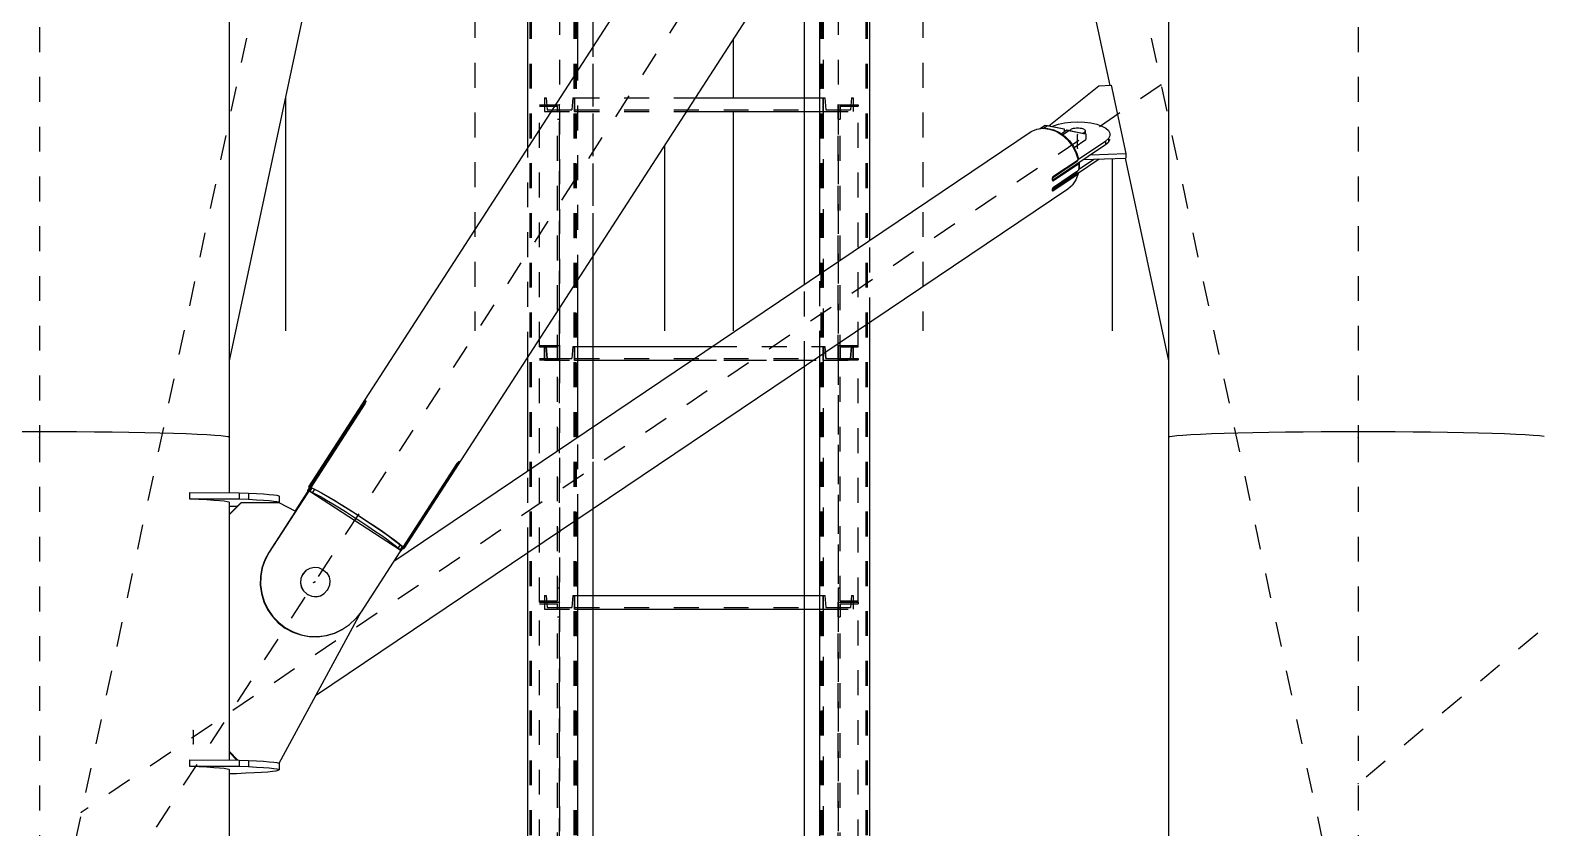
# Model space of a CAD drawing. Header units: millimetres. Extents: x 149919 to 150445, y 136651 to 136866.
# Drawn here: x 150370.78 to 150376.85, y 136775.7 to 136778.9 of the extents above; entities that cross this region are included whole.
import ezdxf

# ---------------------------------------------------------------- set-up
doc = ezdxf.new("R2010")
doc.units = ezdxf.units.MM
doc.header["$LTSCALE"] = 0.25
for name, pattern in [('CENTER', [50.8, 31.75, -6.35, 6.35, -6.35]), ('XKITLINE00', [0]), ('XKITLINE02', [4, 2, -2]), ('XKITLINE03', [6, 3, -1, 1, -1])]:
    doc.linetypes.add(name, pattern=pattern)

# ---------------------------------------------------------------- blocks, each defined once
blk = doc.blocks.new('çatıı')
at = {"color": 8, "linetype": 'CENTER'}
for p, q in [((22900, 14354.32), (22900, 12689.51)), ((23430, 14354.32), (23430, 12689.51)), ((25173.61, 14010.27), (23430, 12550.27)), ((23075, 13540.01), (23075, 12732.33)), ((23255, 13540.01), (23255, 12732.33)), ((23075, 13280.27), (22900, 12460.27)), ((23430, 13280.27), (22900, 12460.27)), ((23255, 13280.27), (23430, 12460.27)), ((23350.86, 12831.09), (22916.72, 12538.65)), ((23317.18, 12805.64), (23317.18, 12811.16)), ((22900, 12689.51), (22900, 11020.27)), ((23430, 12689.51), (23430, 11020.27)), ((23010.76, 12631.35), (23010.16, 12631.02)), ((22961.71, 12571.71), (22961.71, 12566.2))]:
    blk.add_line(p, q, dxfattribs=at)
at = {"color": 116, "linetype": 'XKITLINE02', "true_color": 0x136734}
for p, q in [((23097.15, 12049.63), (23097.15, 13721.24)), ((23097.69, 12049.63), (23097.68, 13721.24)), ((23114.92, 12049.63), (23114.92, 13721.24)), ((23115, 12049.63), (23115, 13721.24)), ((23115, 12049.57), (23115, 13721.24)), ((23115.45, 12049.63), (23115.45, 13721.24)), ((23115.85, 12049.57), (23115.85, 13721.24)), ((23115.85, 12049.57), (23115.85, 13721.24)), ((23122.5, 12049.57), (23122.5, 13721.24)), ((23214.13, 12049.6), (23214.13, 13721.24)), ((23214.53, 12049.63), (23214.53, 13721.24)), ((23214.98, 12049.6), (23214.98, 13721.24)), ((23215.07, 12049.63), (23215.06, 13721.24)), ((23232.3, 12049.63), (23232.3, 13721.24)), ((23232.83, 12049.63), (23232.83, 13721.24)), ((23122.5, 12762.45), (23122.5, 13303.02)), ((23122.5, 12762.45), (23122.5, 12846.61)), ((23116.3, 12752.86), (23116.3, 12837.02)), ((23101, 12725.85), (23101, 12823.17)), ((23101, 12823.17), (23109, 12823.17)), ((23101, 12725.85), (23101, 12822.59)), ((23101, 12822.59), (23108.2, 12822.59)), ((23103, 12825.92), (23103.68, 12825.92)), ((23103, 12825.92), (23103, 12820.42)), ((23103, 12825.92), (23103, 12820.42)), ((23103, 12820.42), (23115, 12820.42)), ((23103.68, 12825.92), (23104.07, 12821.12)), ((23103.68, 12825.92), (23104.07, 12821.12)), ((23104.07, 12821.12), (23113.94, 12821.12)), ((23108.2, 12720.61), (23108.2, 12822.59)), ((23109, 12720.61), (23109, 12823.17)), ((23114.32, 12825.92), (23113.94, 12821.12)), ((23114.32, 12825.92), (23113.94, 12821.12)), ((23114.32, 12825.92), (23115, 12825.92)), ((23115, 12820.42), (23115, 12825.92)), ((23115, 12825.92), (23163.52, 12825.92)), ((23115, 12825.92), (23115, 12820.42)), ((23115, 12825.92), (23115, 12820.42)), ((23115, 12821.12), (23214.98, 12821.12)), ((23115, 12820.42), (23159.97, 12820.42)), ((23207.48, 12825.92), (23214.98, 12825.92)), ((23207.48, 12820.42), (23214.98, 12820.42)), ((23214.98, 12820.42), (23214.98, 12825.92)), ((23214.98, 12825.92), (23214.98, 12820.42)), ((23214.98, 12825.92), (23215.66, 12825.92)), ((23214.98, 12825.92), (23214.98, 12820.42)), ((23214.98, 12820.42), (23226.98, 12820.42)), ((23215.66, 12825.92), (23216.05, 12821.12)), ((23215.66, 12825.92), (23216.05, 12821.12)), ((23216.05, 12821.12), (23225.92, 12821.12)), ((23220.98, 12817.35), (23220.98, 12823.17)), ((23220.98, 12823.17), (23228.98, 12823.17)), ((23220.98, 12720.61), (23220.98, 12821.12)), ((23221.78, 12822.59), (23221.78, 12817.35)), ((23221.78, 12822.59), (23228.98, 12822.59)), ((23221.78, 12720.61), (23221.78, 12822.59)), ((23226.3, 12825.92), (23225.92, 12821.12)), ((23226.3, 12825.92), (23225.92, 12821.12)), ((23226.3, 12825.92), (23226.98, 12825.92)), ((23226.98, 12825.92), (23226.98, 12820.42)), ((23226.98, 12825.92), (23226.98, 12820.42)), ((23228.98, 12823.17), (23228.98, 12822.59)), ((23228.98, 12725.85), (23228.98, 12823.17)), ((23108.2, 12817.35), (23109, 12817.35)), ((23220.98, 12817.35), (23221.78, 12817.35)), ((23096.3, 12721.92), (23096.3, 12806.07)), ((23233.68, 12735.71), (23233.68, 12768.61)), ((23213.68, 12722.23), (23213.68, 12755.13)), ((23207.48, 12718.06), (23207.48, 12750.96)), ((23101, 12726.43), (23109, 12726.43)), ((23101, 12725.85), (23108.2, 12725.85)), ((23103, 12725.92), (23103.68, 12725.92)), ((23103, 12725.92), (23103, 12720.42)), ((23103, 12720.42), (23103, 12725.92)), ((23103.68, 12725.92), (23104.07, 12721.12)), ((23104.07, 12721.12), (23103.68, 12725.92)), ((23108.2, 12623.75), (23108.2, 12726.42)), ((23108.2, 12726.42), (23109, 12726.42)), ((23109, 12726.43), (23109, 12720.61)), ((23109, 12623.17), (23109, 12726.42)), ((23114.32, 12725.92), (23113.94, 12721.12)), ((23114.32, 12725.92), (23113.94, 12721.12)), ((23114.32, 12725.92), (23115, 12725.92)), ((23115, 12720.42), (23115, 12725.92)), ((23115, 12725.92), (23122.5, 12725.92)), ((23115, 12725.92), (23115, 12720.42)), ((23115, 12725.92), (23115, 12720.42)), ((23170.31, 12725.92), (23214.98, 12725.92)), ((23214.98, 12720.42), (23214.98, 12725.92)), ((23214.98, 12720.42), (23214.98, 12725.92)), ((23214.98, 12725.92), (23215.66, 12725.92)), ((23214.98, 12725.92), (23214.98, 12720.42)), ((23216.05, 12721.12), (23215.66, 12725.92)), ((23215.66, 12725.92), (23216.05, 12721.12)), ((23220.98, 12726.43), (23228.98, 12726.43)), ((23220.98, 12726.42), (23220.98, 12720.62)), ((23220.98, 12726.42), (23221.78, 12726.42)), ((23220.98, 12726.42), (23220.98, 12628.97)), ((23221.78, 12726.42), (23221.78, 12721.2)), ((23221.78, 12623.75), (23221.78, 12726.42)), ((23221.78, 12725.85), (23228.98, 12725.85)), ((23225.92, 12721.12), (23226.3, 12725.92)), ((23226.3, 12725.92), (23225.92, 12721.12)), ((23226.3, 12725.92), (23226.98, 12725.92)), ((23226.98, 12720.42), (23226.98, 12725.92)), ((23226.98, 12725.92), (23226.98, 12720.42)), ((23101, 12623.17), (23101, 12721.2)), ((23101, 12721.2), (23108.2, 12721.2)), ((23101, 12720.62), (23109, 12720.62)), ((23103, 12720.42), (23115, 12720.42)), ((23104.07, 12721.12), (23113.94, 12721.12)), ((23108.2, 12720.61), (23109, 12720.61)), ((23115, 12721.12), (23214.98, 12721.12)), ((23115, 12720.42), (23122.5, 12720.42)), ((23162.15, 12720.42), (23214.98, 12720.42)), ((23214.98, 12720.42), (23226.98, 12720.42)), ((23216.05, 12721.12), (23225.92, 12721.12)), ((23220.98, 12720.62), (23228.98, 12720.62)), ((23220.98, 12720.62), (23220.98, 12623.17)), ((23220.98, 12720.61), (23221.78, 12720.61)), ((23221.78, 12721.2), (23228.98, 12721.2)), ((23228.98, 12721.2), (23228.98, 12720.62)), ((23228.98, 12623.17), (23228.98, 12721.2)), ((23122.5, 12660.82), (23122.5, 12693.72)), ((23116.3, 12656.64), (23116.3, 12689.54)), ((23096.3, 12643.17), (23096.3, 12676.07)), ((23103, 12625.92), (23103.68, 12625.92)), ((23103, 12625.92), (23103, 12620.42)), ((23103, 12625.92), (23103, 12620.42)), ((23103.68, 12625.92), (23104.07, 12621.12)), ((23103.68, 12625.92), (23104.07, 12621.12)), ((23108.2, 12628.97), (23109, 12628.97)), ((23114.32, 12625.92), (23113.94, 12621.12)), ((23114.32, 12625.92), (23113.94, 12621.12)), ((23114.32, 12625.92), (23115, 12625.92)), ((23115, 12620.42), (23115, 12625.92)), ((23115, 12625.92), (23122.5, 12625.92)), ((23115, 12625.92), (23115, 12620.42)), ((23115, 12625.92), (23115, 12620.42)), ((23207.48, 12625.92), (23214.98, 12625.92)), ((23214.98, 12620.42), (23214.98, 12625.92)), ((23214.98, 12625.92), (23214.98, 12620.42)), ((23214.98, 12625.92), (23215.66, 12625.92)), ((23214.98, 12625.92), (23214.98, 12620.42)), ((23215.66, 12625.92), (23216.05, 12621.12)), ((23215.66, 12625.92), (23216.05, 12621.12)), ((23220.98, 12628.97), (23220.98, 12623.17)), ((23220.98, 12628.97), (23221.78, 12628.97)), ((23226.3, 12625.92), (23225.92, 12621.12)), ((23226.3, 12625.92), (23225.92, 12621.12)), ((23226.3, 12625.92), (23226.98, 12625.92)), ((23226.98, 12625.92), (23226.98, 12620.42)), ((23226.98, 12625.92), (23226.98, 12620.42)), ((23101, 12623.75), (23108.2, 12623.75)), ((23101, 12623.17), (23109, 12623.17)), ((23101, 12525.85), (23101, 12623.17)), ((23101, 12623.17), (23109, 12623.17)), ((23101, 12622.59), (23108.2, 12622.59)), ((23103, 12620.42), (23115, 12620.42)), ((23104.07, 12621.12), (23113.94, 12621.12)), ((23108.2, 12520.61), (23108.2, 12622.59)), ((23109, 12520.61), (23109, 12623.17)), ((23115, 12621.12), (23214.98, 12621.12)), ((23115, 12620.42), (23122.5, 12620.42)), ((23207.48, 12620.42), (23214.98, 12620.42)), ((23214.98, 12620.42), (23226.98, 12620.42)), ((23216.05, 12621.12), (23225.92, 12621.12)), ((23220.98, 12623.17), (23228.98, 12623.17)), ((23220.98, 12617.35), (23220.98, 12623.17)), ((23220.98, 12623.17), (23228.98, 12623.17)), ((23220.98, 12520.61), (23220.98, 12621.12)), ((23221.78, 12623.75), (23228.98, 12623.75)), ((23221.78, 12622.59), (23221.78, 12617.35)), ((23221.78, 12622.59), (23228.98, 12622.59)), ((23221.78, 12520.61), (23221.78, 12622.59)), ((23228.98, 12623.17), (23228.98, 12622.59)), ((23228.98, 12525.85), (23228.98, 12623.17)), ((23108.2, 12617.35), (23109, 12617.35)), ((23220.98, 12617.35), (23221.78, 12617.35))]:
    blk.add_line(p, q, dxfattribs=at)
at = {"color": 1, "linetype": 'XKITLINE03'}
for p, q in [((23109, 13721.24), (23109, 12049.63)), ((23122.5, 12049.57), (23122.5, 13721.24)), ((23214.98, 13721.24), (23214.98, 12049.6)), ((23220.98, 13721.24), (23220.98, 12049.63)), ((23109, 12726.43), (23109, 12823.17)), ((23115, 12820.42), (23214.98, 12820.42)), ((23115, 12820.42), (23115, 12820.42)), ((23214.98, 12820.42), (23214.98, 12820.42)), ((23220.98, 12823.17), (23220.98, 12726.43)), ((23109, 12623.17), (23109, 12720.62)), ((23115, 12720.42), (23214.98, 12720.42)), ((23115, 12720.42), (23115, 12720.42)), ((23214.98, 12720.42), (23214.98, 12720.42)), ((23220.98, 12720.62), (23220.98, 12623.17)), ((23109, 12526.43), (23109, 12623.17)), ((23115, 12620.42), (23214.98, 12620.42)), ((23115, 12620.42), (23115, 12620.42)), ((23214.98, 12620.42), (23214.98, 12620.42)), ((23220.98, 12623.17), (23220.98, 12526.43))]:
    blk.add_line(p, q, dxfattribs=at)
at = {"color": 7, "linetype": 'XKITLINE00'}
for p, q in [((23096.3, 12806.07), (23096.3, 13257.5)), ((23116.3, 12837.02), (23116.3, 13257.5)), ((23122.5, 12846.61), (23122.5, 13257.5)), ((23233.68, 12768.61), (23233.68, 12934.47)), ((23213.68, 12755.13), (23213.68, 12903.53)), ((23207.48, 12750.96), (23207.48, 12893.93)), ((23159.97, 12820.42), (23207.48, 12820.42)), ((23163.52, 12825.92), (23207.48, 12825.92)), ((23122.5, 12693.72), (23122.5, 12762.45)), ((23116.3, 12689.54), (23116.3, 12752.86)), ((23233.68, 12483.11), (23233.68, 12735.71)), ((23122.5, 12725.92), (23170.31, 12725.92)), ((23096.3, 12676.07), (23096.3, 12721.92)), ((23122.5, 12720.42), (23162.15, 12720.42)), ((23207.48, 12483.11), (23207.48, 12718.06)), ((23213.68, 12483.11), (23213.68, 12722.23)), ((23116.3, 12483.11), (23116.3, 12656.64)), ((23122.5, 12483.11), (23122.5, 12660.82)), ((23096.3, 12483.11), (23096.3, 12643.17)), ((23122.5, 12625.92), (23207.48, 12625.92)), ((23122.5, 12620.42), (23207.48, 12620.42))]:
    blk.add_line(p, q, dxfattribs=at)
at = {"color": 8, "linetype": 'XKITLINE00'}
for p, q in [((22976.2, 13243.67), (22976.2, 12689.51)), ((23283.37, 13095.5), (23008.1, 12669.61)), ((23321.7, 13070.64), (23046.42, 12644.75)), ((23353.8, 13075.07), (23353.8, 12689.51)), ((23006.05, 12860.15), (22976.2, 12720.25)), ((23323.94, 12860.15), (23330.17, 12830.94)), ((23178.8, 12849.55), (23178.8, 12825.92)), ((23305.69, 12814.67), (23325.75, 12830.8)), ((23325.75, 12830.8), (23330.73, 12830.96)), ((23330.73, 12830.96), (23336.58, 12803.53)), ((22998.8, 12826.15), (22998.8, 12732.33)), ((23178.8, 12820.42), (23178.8, 12732.33)), ((23301.96, 12813.47), (23304.22, 12814.99)), ((23303.4, 12813.66), (23305.08, 12814.79)), ((23304.22, 12814.99), (23311.02, 12813.6)), ((23304.22, 12814.99), (23305.08, 12814.79)), ((23305.08, 12814.79), (23311.89, 12813.4)), ((23307.05, 12814.39), (23307.49, 12814.63)), ((23307.49, 12814.63), (23309.54, 12815.34)), ((23309.54, 12815.34), (23311.91, 12815.88)), ((23311.91, 12815.88), (23314.52, 12816.2)), ((23314.52, 12816.2), (23317.25, 12816.31)), ((23317.25, 12816.31), (23319.97, 12816.19)), ((23319.97, 12816.19), (23322.57, 12815.86)), ((23322.57, 12815.86), (23324.94, 12815.31)), ((23324.94, 12815.31), (23326.96, 12814.59)), ((23326.96, 12814.59), (23328.56, 12813.71)), ((23042.36, 12639.74), (23298.59, 12812.33)), ((23298.59, 12812.33), (23300.83, 12813.31)), ((23300.83, 12813.31), (23303.32, 12813.67)), ((23303.32, 12813.67), (23305.94, 12813.38)), ((23304.25, 12813.56), (23305.27, 12813.56)), ((23305.27, 12813.56), (23307.62, 12813.02)), ((23305.94, 12813.38), (23308.56, 12812.46)), ((23307.62, 12813.02), (23309.91, 12811.98)), ((23308.56, 12812.46), (23311.05, 12810.96)), ((23309.91, 12811.98), (23311.18, 12811.1)), ((23310.61, 12811.5), (23312.85, 12813.01)), ((23311.02, 12813.6), (23311.02, 12813.58)), ((23311.02, 12813.6), (23311.89, 12813.4)), ((23311.05, 12810.96), (23313.29, 12808.95)), ((23311.15, 12811.12), (23311.19, 12811.11)), ((23311.19, 12811.11), (23313.72, 12812.81)), ((23311.19, 12811.11), (23311.19, 12811.09)), ((23311.19, 12811.09), (23312.06, 12810.49)), ((23311.89, 12813.4), (23311.89, 12812.36)), ((23312.06, 12810.49), (23313.98, 12808.61)), ((23312.85, 12813.01), (23319.66, 12811.62)), ((23312.85, 12813.01), (23313.72, 12812.81)), ((23313.29, 12808.95), (23315.16, 12806.54)), ((23313.72, 12812.81), (23320.52, 12811.42)), ((23313.98, 12808.61), (23315.57, 12806.41)), ((23314.13, 12812.85), (23314.11, 12812.73)), ((23314.28, 12813.05), (23314.13, 12812.85)), ((23314.28, 12813.05), (23314.51, 12813.25)), ((23314.51, 12813.25), (23314.82, 12813.42)), ((23314.82, 12813.42), (23315.2, 12813.57)), ((23315.2, 12813.57), (23315.65, 12813.69)), ((23315.65, 12813.69), (23316.14, 12813.78)), ((23315.81, 12805.94), (23320.52, 12809.12)), ((23316.14, 12813.78), (23316.66, 12813.83)), ((23316.66, 12813.83), (23317.2, 12813.85)), ((23317.2, 12813.85), (23317.74, 12813.83)), ((23317.4, 12801.09), (23328.5, 12808.56)), ((23317.74, 12813.83), (23318.26, 12813.77)), ((23318.26, 12813.77), (23318.75, 12813.68)), ((23318.75, 12813.68), (23319.19, 12813.56)), ((23319.17, 12811.69), (23319.55, 12811.84)), ((23319.19, 12813.56), (23319.57, 12813.41)), ((23319.55, 12811.84), (23319.86, 12812.02)), ((23319.57, 12813.41), (23319.88, 12813.24)), ((23319.66, 12811.62), (23319.66, 12811.59)), ((23319.66, 12811.62), (23320.52, 12811.42)), ((23319.86, 12812.02), (23320.09, 12812.21)), ((23319.86, 12812.02), (23319.86, 12811.55)), ((23319.88, 12813.24), (23320.1, 12813.04)), ((23320.23, 12812.41), (23320.09, 12812.21)), ((23320.1, 12813.04), (23320.24, 12812.84)), ((23320.23, 12811.68), (23320.11, 12811.5)), ((23320.23, 12811.68), (23320.11, 12811.5)), ((23320.28, 12812.63), (23320.23, 12812.41)), ((23320.28, 12811.89), (23320.23, 12811.68)), ((23320.28, 12811.89), (23320.23, 12811.68)), ((23320.24, 12812.84), (23320.28, 12812.63)), ((23320.28, 12812.63), (23320.28, 12811.89)), ((23320.28, 12811.89), (23320.28, 12811.47)), ((23320.52, 12811.42), (23320.52, 12809.12)), ((23328.5, 12808.56), (23329.62, 12809.54)), ((23328.5, 12808.56), (23328.5, 12807.18)), ((23328.5, 12807.18), (23329.62, 12808.17)), ((23328.56, 12813.71), (23329.66, 12812.73)), ((23330.21, 12810.6), (23329.62, 12809.54)), ((23329.62, 12809.54), (23329.62, 12808.17)), ((23330.21, 12809.22), (23329.62, 12808.17)), ((23329.66, 12812.73), (23330.22, 12811.67)), ((23330.22, 12811.67), (23330.21, 12810.6)), ((23151.2, 12806.85), (23151.2, 12732.33)), ((23307.17, 12792.82), (23328.5, 12807.18)), ((23315.16, 12806.54), (23316.56, 12803.83)), ((23315.57, 12806.41), (23316.79, 12804)), ((23316.56, 12803.84), (23316.79, 12804)), ((23316.56, 12803.83), (23317.41, 12801.04)), ((23316.79, 12804), (23317.57, 12801.46)), ((23322.37, 12803.06), (23336.58, 12803.53)), ((23336.58, 12803.53), (23336.58, 12801.69)), ((23307.17, 12793.78), (23317.25, 12800.57)), ((23307.17, 12789.1), (23317.25, 12795.89)), ((23307.33, 12794.25), (23317.41, 12801.04)), ((23307.51, 12792.65), (23317.59, 12799.44)), ((23307.51, 12790.07), (23317.59, 12796.87)), ((23317.25, 12795.89), (23317.03, 12795.52)), ((23317.12, 12800.85), (23317.25, 12800.57)), ((23317.15, 12799.54), (23317.59, 12799.44)), ((23317.15, 12799.54), (23317.32, 12799.5)), ((23317.25, 12795.47), (23325.96, 12801.34)), ((23317.25, 12800.94), (23317.25, 12800.57)), ((23317.25, 12795.89), (23317.25, 12795.47)), ((23317.32, 12799.5), (23317.82, 12799.84)), ((23317.33, 12801.31), (23317.57, 12801.46)), ((23317.59, 12799.44), (23317.73, 12798.12)), ((23317.73, 12798.12), (23317.59, 12796.87)), ((23317.62, 12797.1), (23323.81, 12801.27)), ((23317.62, 12797.13), (23317.82, 12797.27)), ((23317.63, 12799.03), (23317.87, 12799.19)), ((23317.66, 12799.88), (23317.82, 12799.84)), ((23317.69, 12797.78), (23317.87, 12797.9)), ((23317.82, 12799.84), (23317.87, 12799.19)), ((23317.87, 12797.9), (23317.82, 12797.27)), ((23317.87, 12799.19), (23317.89, 12798.54)), ((23317.89, 12798.54), (23317.87, 12797.9)), ((23319.5, 12801.13), (23336.58, 12801.69)), ((23331.2, 12801.51), (23331.2, 12732.33)), ((23336.42, 12801.68), (23353.8, 12720.25)), ((23307.03, 12793.68), (23306.99, 12793.42)), ((23306.99, 12793.42), (23307, 12793.16)), ((23307, 12788.77), (23317.03, 12795.52)), ((23307, 12793.16), (23307.04, 12792.93)), ((23307.11, 12793.93), (23307.03, 12793.68)), ((23307.04, 12792.93), (23307.13, 12792.74)), ((23307.08, 12792.84), (23307.17, 12792.82)), ((23307.1, 12793.92), (23307.17, 12793.78)), ((23307.22, 12794.1), (23307.11, 12793.93)), ((23307.13, 12792.74), (23307.24, 12792.63)), ((23307.24, 12789.76), (23307.13, 12789.52)), ((23307.14, 12792.73), (23307.51, 12792.65)), ((23307.17, 12793.78), (23307.17, 12792.82)), ((23307.33, 12794.25), (23307.22, 12794.1)), ((23307.24, 12792.63), (23307.37, 12792.6)), ((23307.37, 12789.95), (23307.24, 12789.76)), ((23307.33, 12788.55), (23317.41, 12795.34)), ((23307.37, 12792.6), (23307.51, 12792.65)), ((23307.37, 12789.95), (23307.51, 12790.07)), ((23313.29, 12789.33), (23315.16, 12790.89)), ((23316.56, 12792.94), (23315.16, 12790.89)), ((23317.41, 12795.34), (23316.56, 12792.94)), ((23316.93, 12795.46), (23317.41, 12795.34)), ((23316.93, 12795.46), (23317.06, 12795.42)), ((23317.03, 12795.52), (23317.25, 12795.47)), ((23317.06, 12795.42), (23317.17, 12795.49)), ((23317.53, 12795.66), (23317.42, 12795.35)), ((23010.91, 12585.65), (23313.29, 12789.33)), ((23307.17, 12789.1), (23306.99, 12788.81)), ((23307, 12789.02), (23306.99, 12788.8)), ((23306.99, 12788.8), (23307.03, 12788.63)), ((23307.04, 12789.27), (23307, 12789.02)), ((23307.03, 12788.63), (23307.1, 12788.53)), ((23307.13, 12789.52), (23307.04, 12789.27)), ((23307.04, 12788.62), (23307.33, 12788.55)), ((23307.11, 12788.52), (23307.22, 12788.51)), ((23307.17, 12789.61), (23307.17, 12789.1)), ((23307.22, 12788.51), (23307.33, 12788.55)), ((23030.66, 12702.78), (22992.17, 12643.24)), ((23030.15, 12703.1), (23008.47, 12669.56)), ((23030.74, 12702.89), (23009.06, 12669.35)), ((23030.35, 12703.39), (23030.15, 12703.1)), ((23030.15, 12703.1), (23030.65, 12702.78)), ((23030.54, 12703.66), (23030.35, 12703.39)), ((23030.35, 12703.39), (23030.85, 12703.07)), ((23030.72, 12703.89), (23030.54, 12703.66)), ((23030.87, 12704.07), (23030.72, 12703.89)), ((23030.92, 12703.19), (23030.74, 12702.89)), ((23030.87, 12704.07), (23030.99, 12704.18)), ((23031.06, 12703.48), (23030.92, 12703.19)), ((23031, 12704.18), (23031.1, 12704.18)), ((23031.15, 12703.74), (23031.06, 12703.48)), ((23031.1, 12704.18), (23031.17, 12704.1)), ((23031.19, 12703.95), (23031.15, 12703.74)), ((23031.17, 12704.1), (23031.19, 12703.95)), ((22892.53, 12691.81), (22900, 12691.82)), ((22900, 12691.82), (22907.46, 12691.81)), ((22907.46, 12691.81), (22914.86, 12691.77)), ((22907.46, 12691.8), (22914.86, 12691.77)), ((22914.86, 12691.77), (22922.12, 12691.72)), ((22914.86, 12691.77), (22922.12, 12691.71)), ((22922.12, 12691.72), (22929.16, 12691.64)), ((22922.12, 12691.71), (22929.16, 12691.64)), ((22929.16, 12691.64), (22935.92, 12691.54)), ((22929.16, 12691.64), (22935.92, 12691.54)), ((22935.92, 12691.54), (22942.33, 12691.43)), ((22935.92, 12691.54), (22942.33, 12691.43)), ((22942.33, 12691.43), (22948.34, 12691.29)), ((22942.33, 12691.43), (22948.34, 12691.29)), ((22948.34, 12691.29), (22953.88, 12691.14)), ((22948.34, 12691.29), (22953.88, 12691.14)), ((22953.88, 12691.14), (22958.9, 12690.97)), ((22953.88, 12691.14), (22958.9, 12690.97)), ((22958.9, 12690.97), (22963.35, 12690.79)), ((22958.9, 12690.97), (22963.35, 12690.79)), ((22963.35, 12690.79), (22967.2, 12690.6)), ((22963.35, 12690.79), (22967.2, 12690.6)), ((22967.2, 12690.6), (22970.39, 12690.4)), ((22967.2, 12690.6), (22970.39, 12690.39)), ((22970.39, 12690.4), (22972.91, 12690.18)), ((22970.39, 12690.39), (22972.91, 12690.18)), ((22972.91, 12690.18), (22974.73, 12689.96)), ((22974.73, 12689.96), (22975.83, 12689.74)), ((22974.73, 12689.96), (22975.83, 12689.74)), ((22975.83, 12689.74), (22976.2, 12689.51)), ((22975.83, 12689.74), (22976.2, 12689.51)), ((22976.2, 12689.51), (22976.2, 12667.23)), ((23353.8, 12689.51), (23354.16, 12689.74)), ((23353.8, 12689.51), (23354.16, 12689.74)), ((23353.8, 12689.51), (23353.8, 12498.81)), ((23354.16, 12689.74), (23355.26, 12689.96)), ((23354.16, 12689.74), (23355.26, 12689.96)), ((23355.26, 12689.96), (23357.08, 12690.18)), ((23357.08, 12690.18), (23359.6, 12690.4)), ((23357.08, 12690.18), (23359.6, 12690.39)), ((23359.6, 12690.4), (23362.79, 12690.6)), ((23359.6, 12690.39), (23362.79, 12690.6)), ((23362.79, 12690.6), (23366.64, 12690.79)), ((23362.79, 12690.6), (23366.64, 12690.79)), ((23366.64, 12690.79), (23371.09, 12690.97)), ((23366.64, 12690.79), (23371.09, 12690.97)), ((23371.09, 12690.97), (23376.11, 12691.14)), ((23371.09, 12690.97), (23376.11, 12691.14)), ((23376.11, 12691.14), (23381.65, 12691.29)), ((23376.11, 12691.14), (23381.65, 12691.29)), ((23381.65, 12691.29), (23387.66, 12691.43)), ((23381.65, 12691.29), (23387.66, 12691.43)), ((23387.66, 12691.43), (23394.07, 12691.54)), ((23387.66, 12691.43), (23394.07, 12691.54)), ((23394.07, 12691.54), (23400.83, 12691.64)), ((23394.07, 12691.54), (23400.83, 12691.64)), ((23400.83, 12691.64), (23407.88, 12691.72)), ((23400.83, 12691.64), (23407.88, 12691.71)), ((23407.88, 12691.72), (23415.13, 12691.77)), ((23407.88, 12691.71), (23415.13, 12691.77)), ((23415.13, 12691.77), (23422.53, 12691.81)), ((23415.13, 12691.77), (23422.53, 12691.8)), ((23422.53, 12691.81), (23430, 12691.82)), ((23430, 12691.82), (23437.46, 12691.81)), ((23437.46, 12691.81), (23444.86, 12691.77)), ((23437.46, 12691.8), (23444.86, 12691.77)), ((23444.86, 12691.77), (23452.12, 12691.72)), ((23444.86, 12691.77), (23452.12, 12691.71)), ((23452.12, 12691.72), (23459.16, 12691.64)), ((23452.12, 12691.71), (23459.16, 12691.64)), ((23459.16, 12691.64), (23465.92, 12691.54)), ((23459.16, 12691.64), (23465.92, 12691.54)), ((23465.92, 12691.54), (23472.33, 12691.43)), ((23465.92, 12691.54), (23472.33, 12691.43)), ((23472.33, 12691.43), (23478.34, 12691.29)), ((23472.33, 12691.43), (23478.34, 12691.29)), ((23478.34, 12691.29), (23483.88, 12691.14)), ((23478.34, 12691.29), (23483.88, 12691.14)), ((23483.88, 12691.14), (23488.9, 12690.97)), ((23483.88, 12691.14), (23488.9, 12690.97)), ((23488.9, 12690.97), (23493.35, 12690.79)), ((23488.9, 12690.97), (23493.35, 12690.79)), ((23493.35, 12690.79), (23497.2, 12690.6)), ((23493.35, 12690.79), (23497.2, 12690.6)), ((23497.2, 12690.6), (23500.39, 12690.4)), ((23497.2, 12690.6), (23500.39, 12690.39)), ((23500.39, 12690.4), (23502.91, 12690.18)), ((23500.39, 12690.39), (23502.91, 12690.18)), ((23502.91, 12690.18), (23504.73, 12689.96)), ((23067.75, 12678.89), (23046.07, 12645.34)), ((23068.05, 12678.52), (23046.37, 12644.97)), ((23067.67, 12678.76), (23068.05, 12678.52)), ((23067.95, 12679.17), (23067.75, 12678.89)), ((23067.87, 12679.06), (23068.24, 12678.81)), ((23068.15, 12679.42), (23067.95, 12679.17)), ((23068.24, 12678.81), (23068.05, 12678.52)), ((23068.34, 12679.62), (23068.15, 12679.42)), ((23068.41, 12679.1), (23068.24, 12678.81)), ((23068.34, 12679.62), (23068.5, 12679.75)), ((23068.56, 12679.35), (23068.41, 12679.1)), ((23068.5, 12679.75), (23068.63, 12679.81)), ((23068.67, 12679.55), (23068.56, 12679.35)), ((23068.63, 12679.81), (23068.71, 12679.78)), ((23068.74, 12679.69), (23068.67, 12679.55)), ((23068.71, 12679.78), (23068.74, 12679.7)), ((23009.11, 12669.31), (22992.31, 12643.31)), ((23008.52, 12669.34), (23007.71, 12668.08)), ((23008.64, 12669.35), (23007.82, 12668.1)), ((23008.84, 12669.32), (23008.02, 12668.06)), ((23008.1, 12669.61), (23008.16, 12669.38)), ((23008.1, 12669.61), (23008.47, 12669.56)), ((23008.16, 12669.38), (23008.43, 12669.2)), ((23008.47, 12669.56), (23008.97, 12669.23)), ((23008.52, 12669.34), (23008.64, 12669.35)), ((23009.42, 12669.12), (23008.61, 12667.86)), ((23008.64, 12669.35), (23008.84, 12669.32)), ((23008.84, 12669.32), (23008.97, 12669.23)), ((23009.06, 12669.35), (23009.68, 12669.09)), ((23009.06, 12669.35), (23009.42, 12669.12)), ((23009.09, 12669.33), (23009.07, 12669.29)), ((23009.07, 12669.29), (23009.11, 12669.31)), ((23009.11, 12669.31), (23009.42, 12669.11)), ((23009.42, 12669.12), (23010.54, 12668.6)), ((23009.68, 12669.09), (23011.29, 12668.29)), ((23010.54, 12668.6), (23009.73, 12667.35)), ((23010.54, 12668.6), (23012.06, 12667.82)), ((23011.29, 12668.29), (23013.38, 12667.14)), ((22960.29, 12667.26), (22960.29, 12664.76)), ((22960.29, 12667.26), (22980.26, 12667.23)), ((22960.29, 12664.76), (22964.01, 12664.6)), ((22960.29, 12664.76), (22980.26, 12664.73)), ((22964.01, 12664.6), (22967.27, 12664.44)), ((22967.27, 12664.44), (22970.06, 12664.26)), ((22970.06, 12664.26), (22972.35, 12664.08)), ((22972.35, 12664.08), (22974.14, 12663.9)), ((22974.14, 12663.9), (22975.4, 12663.71)), ((22975.4, 12663.71), (22976.13, 12663.51)), ((22976.13, 12663.51), (22976.32, 12663.32)), ((22976.2, 12663.45), (22976.2, 12559.78)), ((22976.2, 12663.25), (22976.32, 12663.32)), ((22976.2, 12658.35), (22981.14, 12663.29)), ((22976.2, 12658.47), (22980.87, 12663.14)), ((22980.26, 12667.23), (22980.26, 12664.73)), ((22980.26, 12667.23), (22983.98, 12667.07)), ((22980.26, 12664.73), (22983.98, 12664.57)), ((22980.87, 12663.14), (22981.14, 12663.29)), ((22981.14, 12663.29), (22996.12, 12663.27)), ((22983.98, 12667.07), (22983.98, 12664.57)), ((22983.98, 12667.07), (22987.24, 12666.9)), ((22983.98, 12664.57), (22987.24, 12664.4)), ((22987.24, 12666.9), (22990.03, 12666.73)), ((22987.24, 12664.4), (22990.03, 12664.23)), ((22990.03, 12666.73), (22992.33, 12666.55)), ((22990.03, 12664.23), (22992.33, 12664.05)), ((22992.33, 12666.55), (22994.11, 12666.36)), ((22992.33, 12664.05), (22994.11, 12663.86)), ((22994.11, 12666.36), (22995.37, 12666.17)), ((22994.11, 12663.86), (22995.37, 12663.67)), ((22995.37, 12666.17), (22996.1, 12665.98)), ((22995.37, 12663.67), (22996.1, 12663.48)), ((22996.1, 12665.98), (22996.29, 12665.79)), ((22996.1, 12663.48), (22996.29, 12663.29)), ((22996.12, 12663.27), (23002.88, 12659.83)), ((22996.19, 12663.23), (22996.29, 12663.29)), ((22996.29, 12665.79), (22996.29, 12663.29)), ((23007.78, 12667.84), (23002.67, 12659.94)), ((23007.84, 12667.8), (23002.73, 12659.9)), ((23007.71, 12668.08), (23007.67, 12668.01)), ((23007.67, 12668.01), (23007.71, 12667.89)), ((23007.71, 12668.08), (23007.82, 12668.1)), ((23007.71, 12667.89), (23007.99, 12667.71)), ((23007.82, 12668.1), (23008.02, 12668.06)), ((23008.02, 12668.06), (23008.16, 12667.97)), ((23008.61, 12667.86), (23009.73, 12667.35)), ((23008.61, 12667.86), (23044.9, 12644.32)), ((23009.73, 12667.35), (23011.25, 12666.56)), ((23011.25, 12666.56), (23013.14, 12665.52)), ((23012.06, 12667.82), (23013.95, 12666.77)), ((23013.14, 12665.52), (23015.34, 12664.25)), ((23013.38, 12667.14), (23015.9, 12665.7)), ((23013.95, 12666.77), (23016.16, 12665.5)), ((23015.34, 12664.25), (23017.81, 12662.77)), ((23015.9, 12665.7), (23018.76, 12663.99)), ((23016.16, 12665.5), (23018.63, 12664.03)), ((23017.81, 12662.77), (23020.49, 12661.14)), ((23018.63, 12664.03), (23021.3, 12662.4)), ((23018.76, 12663.99), (23021.88, 12662.08)), ((23021.3, 12662.4), (23024.13, 12660.63)), ((22976.2, 12661.76), (22979.09, 12661.86)), ((22979.09, 12661.86), (22979.61, 12661.88)), ((23020.49, 12661.14), (23023.31, 12659.38)), ((23021.88, 12662.08), (23025.16, 12660.01)), ((23023.31, 12659.38), (23026.21, 12657.53)), ((23024.13, 12660.63), (23027.02, 12658.79)), ((23025.16, 12660.01), (23028.5, 12657.87)), ((23026.21, 12657.53), (23029.11, 12655.65)), ((23027.02, 12658.79), (23029.93, 12656.91)), ((23028.5, 12657.87), (23031.81, 12655.7)), ((23029.93, 12656.91), (23032.76, 12655.03)), ((23029.11, 12655.65), (23031.95, 12653.77)), ((23031.81, 12655.7), (23034.98, 12653.57)), ((23031.95, 12653.77), (23034.66, 12651.95)), ((23032.76, 12655.03), (23035.47, 12653.21)), ((23034.66, 12651.95), (23037.17, 12650.22)), ((23034.98, 12653.57), (23037.92, 12651.56)), ((23035.47, 12653.21), (23037.98, 12651.48)), ((23037.17, 12650.22), (23039.42, 12648.63)), ((23037.92, 12651.56), (23040.53, 12649.72)), ((23037.98, 12651.48), (23040.23, 12649.89)), ((23046.01, 12645.38), (23029.21, 12619.38)), ((23039.42, 12648.63), (23041.36, 12647.21)), ((23040.23, 12649.89), (23042.17, 12648.47)), ((23040.53, 12649.72), (23042.74, 12648.1)), ((23041.36, 12647.21), (23042.95, 12646)), ((23042.17, 12648.47), (23043.76, 12647.26)), ((23042.74, 12648.1), (23044.48, 12646.76)), ((23042.95, 12646), (23044.13, 12645.03)), ((23043.76, 12647.26), (23044.95, 12646.29)), ((23044.95, 12646.29), (23044.13, 12645.03)), ((23044.13, 12645.03), (23044.9, 12644.32)), ((23044.48, 12646.76), (23045.69, 12645.73)), ((23045.71, 12645.58), (23044.9, 12644.32)), ((23044.95, 12646.29), (23045.71, 12645.58)), ((23045.12, 12644), (23045.19, 12643.95)), ((23046, 12645.21), (23045.19, 12643.95)), ((23045.19, 12643.95), (23045.23, 12643.83)), ((23046.04, 12645.09), (23045.23, 12643.83)), ((23045.69, 12645.73), (23046.07, 12645.34)), ((23045.71, 12645.58), (23046.07, 12645.34)), ((23045.71, 12645.57), (23046.01, 12645.38)), ((23045.91, 12644.89), (23046.05, 12644.8)), ((23045.93, 12645.26), (23046, 12645.21)), ((23045.93, 12645.26), (23046.37, 12644.97)), ((23046, 12645.21), (23046.04, 12645.09)), ((23046.05, 12644.8), (23046.42, 12644.75)), ((23046.37, 12644.97), (23046.42, 12644.75)), ((22990.54, 12640.21), (22989.39, 12636.95)), ((22990.67, 12640.28), (22989.53, 12637.03)), ((22992.17, 12643.24), (22990.54, 12640.21)), ((22990.54, 12640.21), (22990.67, 12640.28)), ((22992.31, 12643.31), (22990.67, 12640.28)), ((22992.17, 12643.24), (22992.31, 12643.31)), ((23044.97, 12643.76), (23045.07, 12643.75)), ((23045.07, 12643.75), (23045.19, 12643.76)), ((23045.23, 12643.83), (23045.19, 12643.76)), ((22988.77, 12633.56), (22988.69, 12630.11)), ((22989.39, 12636.95), (22988.77, 12633.56)), ((22988.91, 12633.64), (22988.82, 12630.19)), ((22989.53, 12637.03), (22988.91, 12633.64)), ((23005.01, 12632.72), (23004.83, 12630.98)), ((23005.05, 12632.74), (23004.87, 12631)), ((23005.72, 12634.32), (23005.01, 12632.72)), ((23005.76, 12634.34), (23005.05, 12632.74)), ((23005.99, 12634.74), (23005.72, 12634.32)), ((23005.72, 12634.32), (23005.76, 12634.34)), ((23006.03, 12634.76), (23005.76, 12634.34)), ((23007.16, 12636.04), (23005.99, 12634.74)), ((23005.99, 12634.74), (23006.03, 12634.76)), ((23007.2, 12636.07), (23006.03, 12634.76)), ((23007.2, 12636.07), (23008.71, 12636.94)), ((23008.71, 12636.94), (23010.42, 12637.31)), ((23010.42, 12637.31), (23012.16, 12637.13)), ((23012.16, 12637.13), (23013.76, 12636.41)), ((23013.76, 12636.41), (23014.18, 12636.14)), ((23014.18, 12636.14), (23015.49, 12634.97)), ((23015.49, 12634.97), (23016.36, 12633.45)), ((23016.36, 12633.45), (23016.73, 12631.74)), ((23016.73, 12631.74), (23016.55, 12630)), ((22988.69, 12630.11), (22989.15, 12626.69)), ((22988.82, 12630.19), (22989.28, 12626.76)), ((22989.15, 12626.69), (22990.13, 12623.38)), ((22989.28, 12626.76), (22990.27, 12623.46)), ((23004.83, 12630.98), (23005.2, 12629.27)), ((23004.87, 12631), (23005.24, 12629.29)), ((23005.2, 12629.27), (23006.08, 12627.75)), ((23005.24, 12629.29), (23006.12, 12627.77)), ((23006.08, 12627.75), (23007.38, 12626.58)), ((23006.12, 12627.77), (23007.42, 12626.6)), ((23007.38, 12626.58), (23007.42, 12626.6)), ((23007.38, 12626.58), (23007.8, 12626.31)), ((23007.42, 12626.6), (23007.84, 12626.33)), ((23007.8, 12626.31), (23007.84, 12626.33)), ((23007.8, 12626.31), (23009.4, 12625.6)), ((23007.84, 12626.33), (23009.44, 12625.62)), ((23011.14, 12625.41), (23012.85, 12625.78)), ((23011.18, 12625.44), (23012.89, 12625.8)), ((23012.85, 12625.78), (23012.89, 12625.8)), ((23012.89, 12625.8), (23014.41, 12626.68)), ((23015.57, 12627.98), (23014.41, 12626.68)), ((23015.84, 12628.4), (23015.57, 12627.98)), ((23016.55, 12630), (23015.84, 12628.4)), ((22990.13, 12623.38), (22991.62, 12620.27)), ((22990.27, 12623.46), (22991.76, 12620.34)), ((22991.62, 12620.27), (22993.58, 12617.42)), ((22991.76, 12620.34), (22993.72, 12617.5)), ((23009.4, 12625.6), (23011.14, 12625.41)), ((23009.44, 12625.62), (23011.18, 12625.44)), ((22993.58, 12617.42), (22995.96, 12614.92)), ((22993.72, 12617.5), (22996.1, 12615)), ((22995.96, 12614.92), (22998.7, 12612.82)), ((22996.1, 12615), (22998.83, 12612.9)), ((23029.08, 12619.21), (22996.18, 12558.44)), ((23021.78, 12612.31), (23024.62, 12614.27)), ((23024.62, 12614.27), (23027.12, 12616.64)), ((23029.21, 12619.38), (23027.12, 12616.64)), ((22998.7, 12612.82), (23001.73, 12611.18)), ((22998.83, 12612.9), (23001.87, 12611.25)), ((23001.73, 12611.18), (23004.98, 12610.03)), ((23001.87, 12611.25), (23005.12, 12610.1)), ((23004.98, 12610.03), (23008.37, 12609.4)), ((23005.12, 12610.1), (23008.51, 12609.48)), ((23008.37, 12609.4), (23011.82, 12609.31)), ((23008.51, 12609.48), (23011.96, 12609.39)), ((23011.82, 12609.31), (23015.24, 12609.77)), ((23011.96, 12609.39), (23015.37, 12609.84)), ((23015.24, 12609.77), (23018.54, 12610.75)), ((23015.37, 12609.84), (23018.68, 12610.82)), ((23018.54, 12610.75), (23021.65, 12612.23)), ((23018.68, 12610.82), (23021.78, 12612.31)), ((23021.65, 12612.23), (23021.78, 12612.31)), ((23021.65, 12612.23), (23021.7, 12612.27)), ((22960.29, 12559.81), (22960.29, 12557.31)), ((22960.29, 12559.81), (22980.26, 12559.78)), ((22976.2, 12563.3), (22979.71, 12559.78)), ((22976.2, 12562.87), (22979.28, 12559.78)), ((22980.26, 12559.78), (22980.26, 12557.28)), ((22980.26, 12559.78), (22983.98, 12559.62)), ((22983.98, 12559.62), (22983.98, 12557.12)), ((22983.98, 12559.62), (22987.24, 12559.45)), ((22987.24, 12559.45), (22990.03, 12559.28)), ((22990.03, 12559.28), (22992.32, 12559.1)), ((22992.32, 12559.1), (22994.11, 12558.91)), ((22994.11, 12558.91), (22995.37, 12558.72)), ((22960.29, 12557.31), (22964.01, 12557.15)), ((22960.29, 12557.31), (22980.26, 12557.28)), ((22964.01, 12557.15), (22967.27, 12556.99)), ((22967.27, 12556.99), (22970.06, 12556.81)), ((22970.06, 12556.81), (22972.35, 12556.63)), ((22972.35, 12556.63), (22974.14, 12556.45)), ((22974.14, 12556.45), (22975.4, 12556.26)), ((22975.4, 12556.26), (22976.13, 12556.06)), ((22976.13, 12556.06), (22976.32, 12555.87)), ((22976.2, 12555.99), (22976.2, 12498.81)), ((22976.2, 12555.8), (22976.32, 12555.87)), ((22976.2, 12554.31), (22979.09, 12554.41)), ((22979.09, 12554.41), (22982.93, 12554.56)), ((22980.26, 12557.28), (22983.98, 12557.12)), ((22982.93, 12554.56), (22986.33, 12554.73)), ((22983.98, 12557.12), (22987.24, 12556.95)), ((22986.33, 12554.73), (22989.26, 12554.9)), ((22987.24, 12556.95), (22990.03, 12556.78)), ((22989.26, 12554.9), (22991.7, 12555.08)), ((22990.03, 12556.78), (22992.32, 12556.6)), ((22991.7, 12555.08), (22993.64, 12555.26)), ((22992.32, 12556.6), (22994.11, 12556.41)), ((22993.64, 12555.26), (22995.05, 12555.45)), ((22994.11, 12556.41), (22995.37, 12556.22)), ((22995.05, 12555.45), (22995.94, 12555.64)), ((22995.37, 12558.72), (22996.1, 12558.53)), ((22995.37, 12556.22), (22996.1, 12556.03)), ((22995.94, 12555.64), (22996.29, 12555.84)), ((22996.1, 12558.53), (22996.29, 12558.34)), ((22996.1, 12556.03), (22996.29, 12555.84)), ((22996.29, 12558.34), (22996.29, 12555.84))]:
    blk.add_line(p, q, dxfattribs=at)
for centre in [(23350.86, 12831.09), (23317.18, 12811.16), (23317.18, 12805.64), (22900, 12689.51), (22900, 12689.51), (23430, 12689.51), (23430, 12689.51), (23010.16, 12631.02), (23010.76, 12631.35), (22961.71, 12571.71), (22961.71, 12566.2), (23430, 12550.27), (22916.72, 12538.65)]:
    blk.add_circle(centre, 0.05, dxfattribs=at)
at = {"color": 1, "linetype": 'XKITLINE00'}
for centre in [(23109, 12823.17), (23115, 12820.42), (23115, 12820.42), (23214.98, 12820.42), (23214.98, 12820.42), (23220.98, 12823.17), (23109, 12726.43), (23220.98, 12726.43), (23109, 12720.62), (23115, 12720.42), (23115, 12720.42), (23214.98, 12720.42), (23214.98, 12720.42), (23220.98, 12720.62), (23109, 12623.17), (23109, 12623.17), (23115, 12620.42), (23115, 12620.42), (23214.98, 12620.42), (23214.98, 12620.42), (23220.98, 12623.17), (23220.98, 12623.17)]:
    blk.add_circle(centre, 0.05, dxfattribs=at)

msp = doc.modelspace()

# ---------------------------------------------------------------- block references
at = {"xscale": 0.009999943142843078, "yscale": 0.009999943142843078, "zscale": 0.009999943142843078}
msp.add_blockref('çatıı', (150141.8141, 136650.3731), dxfattribs=at)

doc.saveas('drawing.dxf')
